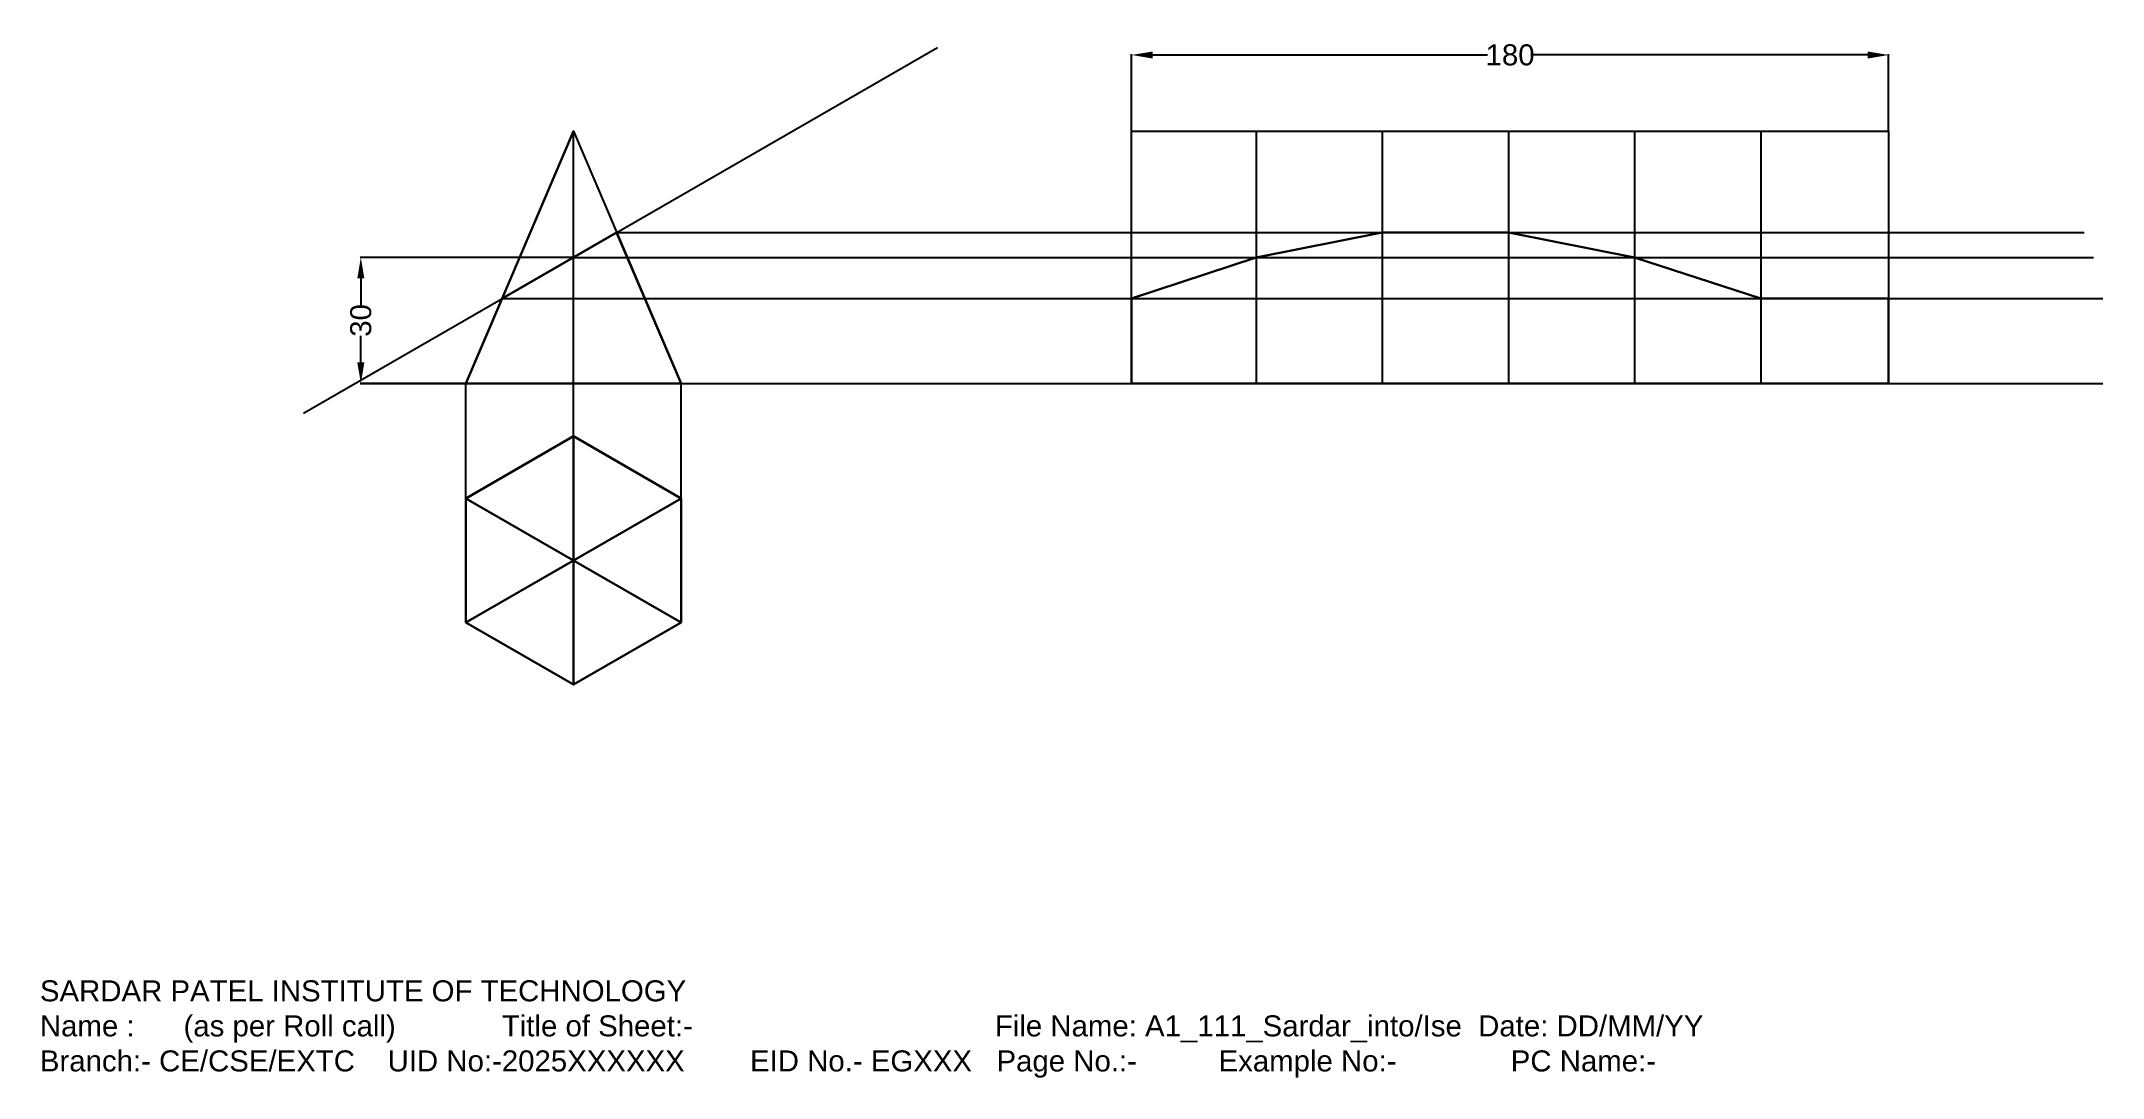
# Model space of a CAD drawing. Header units: millimetres. Extents: x 3 to 493, y 1 to 248.
import ezdxf

# ---------------------------------------------------------------- set-up
doc = ezdxf.new("R2010")
doc.units = ezdxf.units.MM
doc.header["$MEASUREMENT"] = 0
doc.header["$PDMODE"] = 35
doc.header["$PDSIZE"] = 3
for name, color, linetype in [('DIMENSION', 4, 'Continuous'), ('PointStyle', 50, 'Continuous'), ('PROJECTION', 3, 'Continuous'), ('TEXT', 7, 'Continuous')]:
    doc.layers.add(name, color=color, linetype=linetype)
doc.layers.add('OBJECT', color=7, linetype='Continuous', lineweight=30)
doc.styles.get("Standard").update_dxf_attribs({"font": 'arial.ttf'})
doc.dimstyles.get("Standard").update_dxf_attribs({"dimtxt": 5, "dimasz": 5, "dimexe": 0.18, "dimexo": 0.0625, "dimgap": 0.09, "dimtad": 0, "dimtoh": 1, "dimdec": 0, "dimzin": 0, "dimdsep": 46, "dimtxsty": 'Standard', "dimcen": 0.09, "dimclrd": 256, "dimclre": 256, "dimadec": 0, "dimazin": 0, "dimtfac": 1, "dimtdec": 0, "dimtofl": 0, "dimtmove": 0, "dimatfit": 3, "dimfxl": 1, "dimtolj": 1, "dimtzin": 0, "dimlwd": -1, "dimarcsym": 0})

# ---------------------------------------------------------------- blocks, each defined once
blk = doc.blocks.new('*D5')
at = {"layer": 'Defpoints', "color": 0, "transparency": 16777216}
for p in [(78.57, 196.23), (129.13, 196.23), (129.13, 166.23)]:
    blk.add_point(p, dxfattribs=at)
at = {"layer": 'DIMENSION', "lineweight": -2, "transparency": 16777216}
for p, q in [((129.07, 196.23), (78.39, 196.23)), ((129.07, 166.23), (78.39, 166.23))]:
    blk.add_line(p, q, dxfattribs=at)
at = {"layer": 'DIMENSION', "transparency": 16777216}
for p, q in [((78.57, 191.23), (78.57, 184.89)), ((78.57, 171.23), (78.57, 177.57))]:
    blk.add_line(p, q, dxfattribs=at)
for points in [[(77.73, 191.23), (79.4, 191.23), (78.57, 196.23)], [(77.73, 171.23), (79.4, 171.23), (78.57, 166.23)]]:
    blk.add_solid(points, dxfattribs=at)
at = {"layer": 'DIMENSION', "color": 0, "transparency": 16777216, "insert": (78.57, 181.23), "char_height": 5, "attachment_point": 5, "rotation": 90}
blk.add_mtext('\\A1;30', dxfattribs=at)
blk = doc.blocks.new('*D6')
at = {"layer": 'Defpoints', "color": 0, "transparency": 16777216}
for p in [(441.81, 244.36), (261.81, 226.23), (441.81, 226.23)]:
    blk.add_point(p, dxfattribs=at)
at = {"layer": 'DIMENSION', "lineweight": -2, "transparency": 16777216}
for p, q in [((261.81, 226.29), (261.81, 244.54)), ((441.81, 226.29), (441.81, 244.54))]:
    blk.add_line(p, q, dxfattribs=at)
at = {"layer": 'DIMENSION', "transparency": 16777216}
for p, q in [((266.81, 244.36), (346.44, 244.36)), ((436.81, 244.36), (357.18, 244.36))]:
    blk.add_line(p, q, dxfattribs=at)
for points in [[(266.81, 245.19), (266.81, 243.52), (261.81, 244.36)], [(436.81, 245.19), (436.81, 243.52), (441.81, 244.36)]]:
    blk.add_solid(points, dxfattribs=at)
at = {"layer": 'DIMENSION', "color": 0, "transparency": 16777216, "insert": (351.81, 244.36), "char_height": 5, "attachment_point": 5}
blk.add_mtext('\\A1;180', dxfattribs=at)

msp = doc.modelspace()

# ---------------------------------------------------------------- linework, layer by layer
at = {"layer": 'OBJECT'}
for p, q in [((112.17, 186.44), (139.39, 202.15)), ((139.39, 202.15), (154.7, 166.23)), ((291.42, 196.23), (321.42, 202.15)), ((321.42, 202.15), (351.42, 202.15)), ((351.42, 202.15), (381.42, 196.23)), ((261.81, 186.44), (291.42, 196.23)), ((381.42, 196.23), (411.42, 186.44)), ((103.56, 166.23), (112.17, 186.44)), ((261.81, 166.23), (261.81, 186.44)), ((411.42, 186.44), (441.81, 186.44)), ((441.81, 186.44), (441.81, 166.23)), ((154.7, 166.23), (103.73, 166.23)), ((261.81, 166.23), (441.81, 166.23)), ((129.13, 153.67), (129.13, 94.62)), ((103.56, 109.38), (154.7, 138.91)), ((103.56, 138.91), (154.7, 109.38))]:
    msp.add_line(p, q, dxfattribs=at)
msp.add_lwpolyline([(129.13, 153.67), (103.56, 138.91), (103.56, 109.38), (129.13, 94.62), (154.7, 109.38), (154.7, 138.91)], close=True, dxfattribs=at)
at = {"layer": 'PointStyle'}
for p, q in [((64.95, 159.17), (215.64, 246.17)), ((129.13, 226.23), (103.56, 166.23)), ((112.17, 186.44), (129.13, 226.23)), ((261.81, 166.23), (261.81, 226.23)), ((261.81, 226.23), (441.81, 226.23)), ((291.42, 226.23), (291.42, 166.23)), ((321.42, 226.23), (321.42, 166.23)), ((351.42, 226.23), (351.42, 166.23)), ((381.42, 226.23), (381.42, 166.23)), ((411.42, 226.23), (411.42, 166.23)), ((441.81, 226.23), (441.81, 166.23)), ((139.39, 202.15), (488.29, 202.15)), ((129.13, 196.23), (490.51, 196.23)), ((112.17, 186.44), (492.72, 186.44)), ((103.56, 138.91), (103.56, 166.23)), ((103.56, 166.23), (154.7, 166.23)), ((103.56, 166.23), (154.7, 166.23)), ((129.13, 153.67), (129.13, 166.23)), ((154.7, 138.91), (154.7, 166.23))]:
    msp.add_line(p, q, dxfattribs=at)
msp.add_lwpolyline([(129.13, 166.23), (129.13, 226.23), (154.7, 166.23)], dxfattribs=at)
at = {"layer": 'PROJECTION'}
msp.add_line((78.5, 166.23), (492.72, 166.23), dxfattribs=at)

# ---------------------------------------------------------------- texts
at = {"layer": 'TEXT', "insert": (2.26, 24.28), "char_height": 5, "width": 420.6213, "attachment_point": 1}
msp.add_mtext('SARDAR PATEL INSTITUTE OF TECHNOLOGY\\PName :      (as per Roll call)             Title of Sheet:-                                     File Name: A1_111_Sardar_into/Ise  Date: DD/MM/YY        \\PBranch:- CE/CSE/EXTC    UID No:-2025XXXXXX        EID No.- EGXXX   Page No.:-          Example No:-              PC Name:-', dxfattribs=at)

# ---------------------------------------------------------------- dimensions: what is measured, and where the dimension line sits
at = {"layer": 'DIMENSION'}
dim = msp.add_linear_dim(base=(441.81, 244.36), p1=(261.81, 226.23), p2=(441.81, 226.23), dimstyle='Standard', dxfattribs=at)
dim.commit()
dim.dimension.update_dxf_attribs({"geometry": '*D6', "text_midpoint": (351.81, 244.36)})
dim = msp.add_linear_dim(base=(78.57, 196.23), p1=(129.13, 166.23), p2=(129.13, 196.23), angle=90, dimstyle='Standard', dxfattribs=at)
dim.commit()
dim.dimension.update_dxf_attribs({"geometry": '*D5', "text_midpoint": (78.57, 181.23)})

doc.saveas('drawing.dxf')
